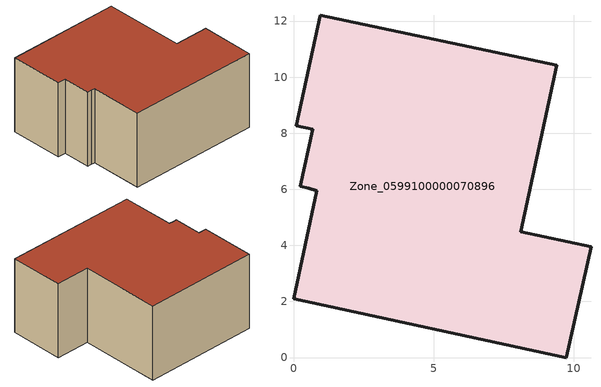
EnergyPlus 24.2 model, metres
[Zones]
Zone_0599100000070896
 floor ground (C_G): 0.69,8.14 0.1,8.27 0.95,12.2 9.39,10.43 8.11,4.49 10.61,3.95 9.73,0 0,2.1 0.83,5.95 0.54,6.05 0.25,6.11 z0
 wall outside (C_F): 9.73,0 10.61,3.95 8.11,4.49 9.39,10.43 0.95,12.2 0.1,8.27 0.69,8.14 0.25,6.11 0.54,6.05 0.83,5.95 0,2.1 9.73,0 z0:5.69
 roof outside (C_R): 0.54,6.05 0.83,5.95 0,2.1 9.73,0 10.61,3.95 8.11,4.49 9.39,10.43 0.95,12.2 0.1,8.27 0.69,8.14 0.25,6.11 z5.69
[BUILDING]
Pand.0599100000070896: North Axis=0; Terrain=City; Loads Convergence Tolerance Value=0.04; Temperature Convergence Tolerance Value=0.4; Solar Distribution=FullExterior; Maximum Number of Warmup Days=25; Minimum Number of Warmup Days=1
[Site:Location]
Rotterdam.The.Hague.AP_ZH_NLD Design_Conditions: Latitude=51.96; Longitude=4.45; Time Zone=1; Elevation=-4.5
[SITE:GROUNDTEMPERATURE:BUILDINGSURFACE]
18, 18, 18, 18, 18, 18, 18, 18, 18, 18, 18, 18
[MATERIAL] Thermal Absorptance=0.9; Solar Absorptance=0.7; Visible Absorptance=0.7
Name | Roughness | Thickness | Conductivity | Density | Specific Heat
G.TC.1975-1991 | MediumSmooth | 0.15 | 0.288461 | 540 | 1210
F.TC.1975-1991 | Rough | 0.3 | 0.230769 | 1920 | 840
R.TC.1975-1991 | MediumRough | 0.2 | 0.153846 | 1500 | 1000
[CONSTRUCTION]
C_G: G.TC.1975-1991
C_F: F.TC.1975-1991
C_R: R.TC.1975-1991
[ZONE]
Zone_0599100000070896: Type=1; Multiplier=1; Ceiling Height=Autocalculate; Volume=Autocalculate; Floor Area=autocalculate; Part of Total Floor Area=Yes
[ZONEINFILTRATION:DESIGNFLOWRATE]
Infil_Zone_0599100000070896: Zone or ZoneList or Space or SpaceList=Zone_0599100000070896; Schedule=AlwaysOn; Design Flow Rate Calculation Method=Flow/Area; Flow Rate per Floor Area=0.003; Constant Term Coefficient=1; Temperature Term Coefficient=0; Velocity Term Coefficient=0; Velocity Squared Term Coefficient=0
[HVACTEMPLATE:ZONE:IDEALLOADSAIRSYSTEM]
Zone_0599100000070896: Maximum Heating Supply Air Temperature=50; Minimum Cooling Supply Air Temperature=13; Maximum Heating Supply Air Humidity Ratio=0.0156; Minimum Cooling Supply Air Humidity Ratio=0.0077; Heating Limit=NoLimit; Cooling Limit=NoLimit; Dehumidification Control Type=ConstantSensibleHeatRatio; Cooling Sensible Heat Ratio=0.7; Dehumidification Setpoint=60; Humidification Control Type=None; Humidification Setpoint=30; Outdoor Air Method=None; Outdoor Air Flow Rate per Person=0.00944; Outdoor Air Flow Rate per Zone Floor Area=0; Outdoor Air Flow Rate per Zone=0; Demand Controlled Ventilation Type=None; Outdoor Air Economizer Type=NoEconomizer; Heat Recovery Type=None; Sensible Heat Recovery Effectiveness=0.7; Latent Heat Recovery Effectiveness=0.65
[ZONECONTROL:THERMOSTAT]
ThermostatControl_Zone_0599100000070896: Zone or ZoneList=Zone_0599100000070896; Control Type Schedule=DualSetpointControlType; Control 1=Thermostat_Zone_0599100000070896; Temperature Difference Between Cutout And Setpoint=0
[THERMOSTATSETPOINT:DUALSETPOINT]
Thermostat_Zone_0599100000070896: Heating Setpoint Temperature Schedule=HeatingSetpoint_Zone_0599100000070896; Cooling Setpoint Temperature Schedule=CoolingSetpoint_Zone_0599100000070896
[SCHEDULE:COMPACT]
HeatingSetpoint_Zone_0599100000070896: Through: 12/31, For: AllDays, Until: 24:00, 21
CoolingSetpoint_Zone_0599100000070896: Through: 12/31, For: AllDays, Until: 24:00, 24
DualSetpointControlType: Through: 12/31, For: AllDays, Until: 24:00, 4
AlwaysOn: Through: 12/31, For: AllDays, Until: 24:00, 1
